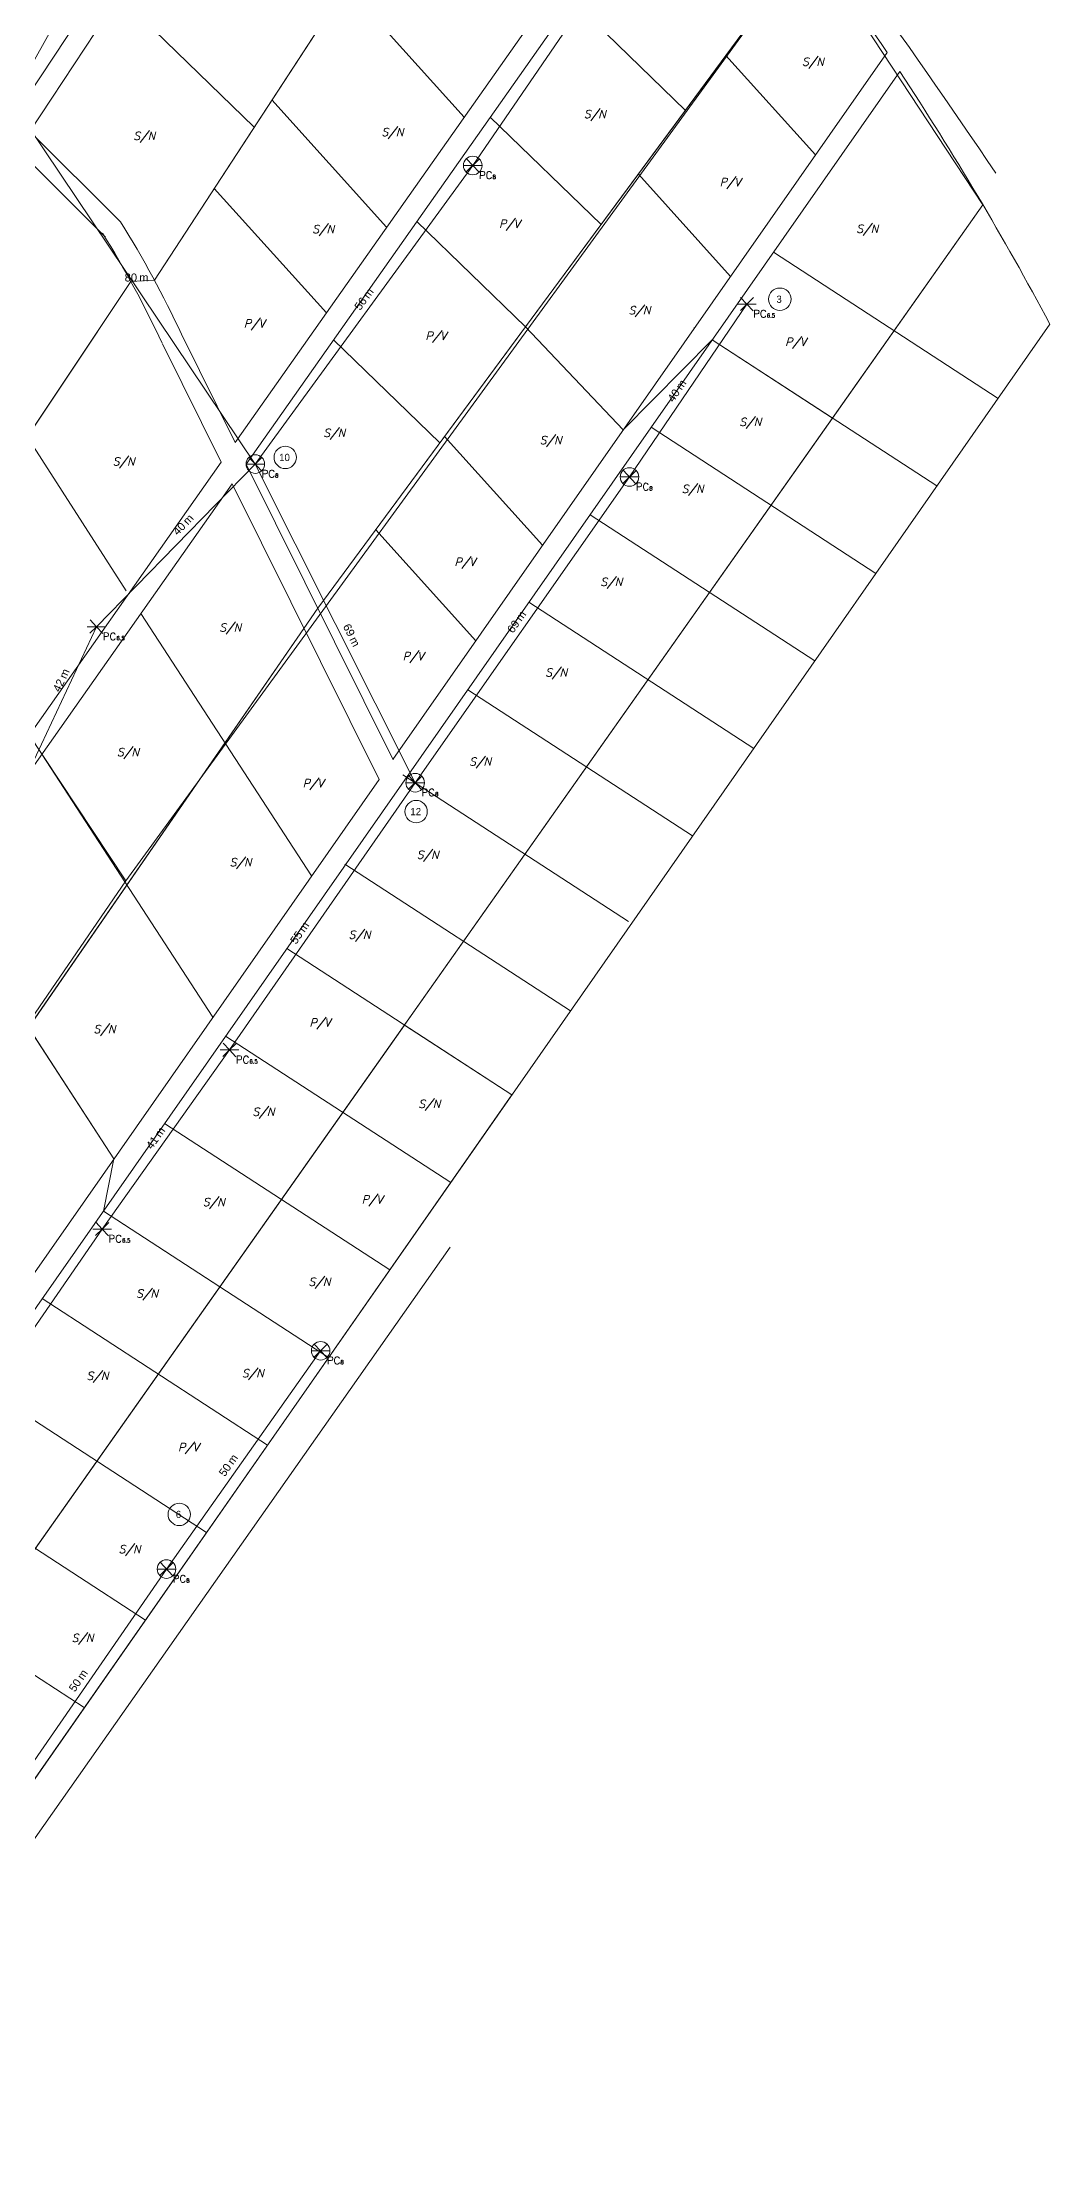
# Model space of a CAD drawing. Header units: metres. Extents: x 276196 to 280123, y 1482787 to 1490589.
# Drawn here: x 279402.5 to 279591.5, y 1488197.5 to 1488592.6 of the extents above; entities that cross this region are included whole.
import ezdxf
from ezdxf.enums import TextEntityAlignment as Align

# ---------------------------------------------------------------- set-up
doc = ezdxf.new("R2010")
doc.units = ezdxf.units.M
for name, color, linetype, lineweight in [('_ADDRESSDIBUJO', 7, 'Continuous', 0), ('_HOUSECOUNT', 7, 'Continuous', 0), ('_LOTLINE', 4, 'Continuous', 0), ('_MICROZONES', 2, 'Continuous', 0), ('_POLEPED', 7, 'Continuous', 0), ('_STRAND', 3, 'Continuous', 0), ('_STRANDDISTANCE', 3, 'Continuous', 0)]:
    doc.layers.add(name, color=color, linetype=linetype, lineweight=lineweight)
doc.styles.add('Address', font='ITALICS.shx', dxfattribs={"height": 1.5})
doc.styles.add('ROMANS', font='romans.shx', dxfattribs={"height": 0.2})
doc.styles.get("Standard").update_dxf_attribs({"font": 'arial.ttf'})
doc.styles.add('StrandDistance0', font='ENGINEERING.shx', dxfattribs={"height": 1.5})
doc.styles.add('Style-ENGINEERING', font='ENGINEERING.shx')

# ---------------------------------------------------------------- blocks, each defined once
blk = doc.blocks.new('PC8_N')
at = {"layer": '_POLEPED', "color": 1}
for p, q in [((-1.24, -1.22), (1.24, 1.22)), ((-1.19, 1.27), (1.19, -1.27)), ((-1.74, 0), (1.74, 0))]:
    blk.add_line(p, q, dxfattribs=at)
blk.add_circle((0, 0), 1.74, dxfattribs=at)
at = {"layer": '_POLEPED', "linetype": 'Continuous', "style": 'ROMANS'}
for s, height, p in [('PC', 1.391, (1.18, -2.51)), ('8', 0.732, (3.72, -2.51))]:
    blk.add_text(s, height=height, rotation=359.6478, dxfattribs=at).set_placement(p)
blk = doc.blocks.new('PC6.5')
at = {"layer": '_POLEPED', "color": 1}
for p, q in [((-1.74, 0), (0, 0)), ((-1.24, -1.22), (0, 0)), ((-1.19, 1.27), (0, 0)), ((0, 0), (1.24, 1.22)), ((0, 0), (1.74, 0)), ((0, 0), (1.19, -1.27))]:
    blk.add_line(p, q, dxfattribs=at)
at = {"layer": '_POLEPED', "linetype": 'Continuous', "attachment_point": 7, "rotation": 359.6478, "line_spacing_factor": 0.72, "style": 'StrandDistance0'}
for s, insert, char_height in [('\\Fromans;PC', (1.18, -2.51), 1.3914), ('\\Fromans;6.5', (3.72, -2.51), 0.7317)]:
    blk.add_mtext(s, dxfattribs=dict(at, insert=insert, char_height=char_height))
blk = doc.blocks.new('SN')
at = {"layer": '_ADDRESSDIBUJO', "color": 7, "linetype": 'Continuous', "lineweight": 0, "style": 'Address'}
blk.add_text('S/N', height=1.5, dxfattribs=at).set_placement((2, 0), align=Align.CENTER)
blk = doc.blocks.new('PV')
at = {"layer": '_ADDRESSDIBUJO', "color": 7, "linetype": 'Continuous', "lineweight": 0, "style": 'Address'}
blk.add_text('P/V', height=1.5, dxfattribs=at).set_placement((2.09, 0.23), align=Align.CENTER)
blk = doc.blocks.new('HCRES_6')
at = {"layer": '_HOUSECOUNT', "color": 1, "linetype": 'Continuous', "lineweight": 0}
blk.add_circle((0.14, 0), 2.1, dxfattribs=at)
at = {"layer": '_HOUSECOUNT', "color": 7, "linetype": 'Continuous', "lineweight": 0, "style": 'Style-ENGINEERING'}
blk.add_text('6', height=1.35, dxfattribs=at).set_placement((0, 0), align=Align.MIDDLE_CENTER)
blk = doc.blocks.new('HCRES_12')
at = {"layer": '_HOUSECOUNT', "color": 1, "linetype": 'Continuous', "lineweight": 0}
blk.add_ellipse((0, 0), major_axis=(-1.48, 1.48), ratio=1, start_param=3.926991, end_param=10.210176, dxfattribs=at)
at = {"layer": '_HOUSECOUNT', "color": 7, "linetype": 'Continuous', "lineweight": 0, "style": 'Style-ENGINEERING'}
blk.add_text('12', height=1.35, dxfattribs=at).set_placement((-0.08, 0), align=Align.MIDDLE_CENTER)
blk = doc.blocks.new('HCRES_3')
at = {"layer": '_HOUSECOUNT', "color": 1, "linetype": 'Continuous', "lineweight": 0}
blk.add_circle((0.14, 0), 2.1, dxfattribs=at)
at = {"layer": '_HOUSECOUNT', "color": 7, "linetype": 'Continuous', "lineweight": 0, "style": 'Style-ENGINEERING'}
blk.add_text('3', height=1.35, dxfattribs=at).set_placement((0, 0), align=Align.MIDDLE_CENTER)
blk = doc.blocks.new('HCRES_10')
at = {"layer": '_HOUSECOUNT', "color": 1, "linetype": 'Continuous', "lineweight": 0}
blk.add_circle((0.14, 0), 2.1, dxfattribs=at)
at = {"layer": '_HOUSECOUNT', "color": 7, "linetype": 'Continuous', "lineweight": 0, "style": 'Style-ENGINEERING'}
blk.add_text('10', height=1.35, dxfattribs=at).set_placement((0, 0), align=Align.MIDDLE_CENTER)
blk = doc.blocks.new('LONGITUD_RED')
at = {"layer": '_STRANDDISTANCE'}
blk.add_text('m', height=1.5, dxfattribs=at).set_placement((1.57, 0))
at = {"layer": '_STRANDDISTANCE', "flags": 4}
blk.add_attdef('?', text='', height=1.5, dxfattribs=at).set_placement((1.17, 0), align=Align.RIGHT)

msp = doc.modelspace()

# ---------------------------------------------------------------- linework, layer by layer
at = {"layer": '_LOTLINE'}
for p, q in [((279397.32, 1488578.77), (279480.98, 1488705.32)), ((279400.21, 1488575.89), (279483.91, 1488702.51)), ((279423.57, 1488548.02), (279505.61, 1488673.72)), ((279438.74, 1488517.59), (279524.59, 1488639.54)), ((279440.76, 1488513.52), (279527.22, 1488636.34)), ((279454.21, 1488486.48), (279546.47, 1488611.43)), ((279481.66, 1488578.57), (279459.54, 1488603.13)), ((279416.99, 1488601.27), (279442.29, 1488576.71)), ((279501.93, 1488600.41), (279523.14, 1488579.83)), ((279468.31, 1488458.13), (279560.96, 1488590.71)), ((279547.55, 1488571.51), (279530.76, 1488590.15)), ((279325.51, 1488246.83), (279563.34, 1488587.13)), ((279467.13, 1488557.93), (279445.62, 1488581.81)), ((279417.24, 1488558.91), (279400.21, 1488575.89)), ((279486.57, 1488578.59), (279507.34, 1488558.43)), ((279414.42, 1488556.08), (279397.96, 1488572.49)), ((279531.61, 1488548.71), (279514.33, 1488567.89)), ((279455.82, 1488541.86), (279434.78, 1488565.21)), ((279340.37, 1488223.98), (279578.95, 1488562.11)), ((279472.79, 1488559.02), (279493.17, 1488539.24)), ((279419.16, 1488547.75), (279272.73, 1488327.95)), ((279381.29, 1488547.28), (279418.31, 1488489.74)), ((279355.89, 1488202.23), (279591.49, 1488539.77)), ((279436.12, 1488513.87), (279425.07, 1488536.09)), ((279438.74, 1488517.59), (279428.65, 1488537.87)), ((279457.16, 1488536.82), (279477.1, 1488517.47)), ((279511.5, 1488519.93), (279493.17, 1488539.24)), ((279496.38, 1488498.3), (279478, 1488518.7)), ((279288.34, 1488303.96), (279436.12, 1488513.87)), ((279468.33, 1488458.09), (279440.76, 1488513.52)), ((279290.69, 1488300.35), (279438.14, 1488509.8)), ((279465.7, 1488454.4), (279438.14, 1488509.8)), ((279483.84, 1488480.35), (279465.07, 1488501.19)), ((279421.05, 1488485.52), (279453.06, 1488436.32)), ((279307.7, 1488274.19), (279451.62, 1488482.7)), ((279402.45, 1488459.1), (279434.53, 1488409.8)), ((279323.16, 1488250.44), (279465.7, 1488454.4)), ((279383.85, 1488432.68), (279415.99, 1488383.28)), ((279360.05, 1488197.45), (279479.03, 1488366.71))]:
    msp.add_line(p, q, dxfattribs=at)
at = {"layer": '_LOTLINE', "extrusion": (1.02664e-16, -6.67659e-17, -1)}
for p, q in [((279581.77, 1488525.84), (279539.65, 1488553.23)), ((279524.83, 1488539.01), (279524.7, 1488539.09)), ((279570.31, 1488509.43), (279528.19, 1488536.83)), ((279558.86, 1488493.02), (279516.72, 1488520.42)), ((279547.41, 1488476.61), (279505.26, 1488504.02)), ((279535.95, 1488460.2), (279493.8, 1488487.62)), ((279524.5, 1488443.79), (279482.33, 1488471.22)), ((279512.5, 1488427.74), (279470.18, 1488455.26)), ((279501.59, 1488410.98), (279459.28, 1488438.49)), ((279490.61, 1488395.23), (279448.41, 1488422.68)), ((279479.15, 1488378.83), (279436.94, 1488406.27)), ((279467.7, 1488362.42), (279425.48, 1488389.87)), ((279456.25, 1488346.01), (279414.02, 1488373.47)), ((279444.79, 1488329.6), (279402.55, 1488357.07)), ((279433.34, 1488313.19), (279391.09, 1488340.67)), ((279421.89, 1488296.78), (279379.63, 1488324.26)), ((279410.43, 1488280.37), (279368.16, 1488307.86))]:
    msp.add_line(p, q, dxfattribs=at)
at = {"layer": '_LOTLINE'}
for centre, radius, start, end in [((278546.4, 1487874.52), 1245.82, 33.82664, 38.03303), ((279063.08, 1488257.78), 598.94, 33.77005, 39.20037), ((279063.08, 1488257.78), 598.94, 28.08653, 33.35883), ((279253.55, 1488456.57), 189.05, 24.906, 32.015), ((279253.55, 1488456.57), 193.05, 24.906, 32.015)]:
    msp.add_arc(centre, radius, start, end, dxfattribs=at)
at = {"layer": '_MICROZONES'}
for points in [[(279342.42, 1488550.85), (279381.31, 1488491.04), (279419.16, 1488547.75), (279423.57, 1488548.02), (279505.21, 1488673.1), (279483.74, 1488702.25), (279480.98, 1488705.32), (279456.74, 1488728.56), (279378.14, 1488604.12), (279375.76, 1488600.58)], [(279381.31, 1488491.04), (279418.24, 1488435.39), (279546.47, 1488611.43), (279527.22, 1488636.34), (279524.59, 1488639.54), (279505.21, 1488673.1), (279423.57, 1488548.02), (279419.16, 1488547.75)], [(279493.17, 1488539.24), (279511.5, 1488519.93), (279528.19, 1488536.83), (279550.75, 1488522.15), (279578.95, 1488562.11), (279546.47, 1488611.43)], [(279399.98, 1488407.89), (279415.99, 1488383.28), (279414.02, 1488373.47), (279435.84, 1488359.28), (279527.68, 1488489.44), (279550.75, 1488522.15), (279528.19, 1488536.83), (279511.5, 1488519.93), (279493.17, 1488539.24), (279454.21, 1488486.48), (279451.62, 1488482.7)], [(279307.7, 1488274.19), (279272.73, 1488327.95), (279381.31, 1488491.04), (279418.24, 1488435.39)], [(279307.7, 1488274.19), (279340.37, 1488223.98), (279435.84, 1488359.28), (279414.02, 1488373.47), (279415.99, 1488383.28), (279399.98, 1488407.89)], [(279376.12, 1488231.12), (279490.61, 1488395.23), (279470.45, 1488408.34), (279355.07, 1488244.8)]]:
    msp.add_lwpolyline(points, close=True, dxfattribs=at)
at = {"layer": '_STRAND'}
for p, q in [((279483.27, 1488569.5), (279526.71, 1488632.89)), ((279396.77, 1488581.54), (279410.65, 1488606.48)), ((279442.5, 1488513.52), (279396.77, 1488581.54)), ((279442.5, 1488513.52), (279483.27, 1488569.5)), ((279512.66, 1488511.1), (279534.69, 1488543.51)), ((279412.73, 1488483.03), (279442.5, 1488513.52)), ((279472.48, 1488453.77), (279442.5, 1488513.52)), ((279472.48, 1488453.77), (279512.66, 1488511.1)), ((279394.89, 1488445.01), (279412.73, 1488483.03)), ((279437.68, 1488403.67), (279472.48, 1488453.77)), ((279413.8, 1488370.1), (279437.68, 1488403.67)), ((279387.09, 1488331.42), (279413.8, 1488370.1)), ((279425.84, 1488306.34), (279454.75, 1488347.27)), ((279397.4, 1488265.11), (279425.84, 1488306.34))]:
    msp.add_line(p, q, dxfattribs=at)

# ---------------------------------------------------------------- block references
at = {"layer": '_ADDRESSDIBUJO'}
for name, p in [('SN', (279545.06, 1488588.21)), ('SN', (279504.17, 1488578.4)), ('SN', (279419.67, 1488574.3)), ('SN', (279466.22, 1488575.02)), ('PV', (279529.44, 1488565.42)), ('SN', (279453.23, 1488556.83)), ('PV', (279488.06, 1488557.61)), ('SN', (279555.24, 1488556.89)), ('PV', (279440.23, 1488538.9)), ('SN', (279512.53, 1488541.6)), ('PV', (279474.28, 1488536.56)), ('PV', (279541.73, 1488535.45)), ('SN', (279455.3, 1488518.62)), ('SN', (279533.31, 1488520.66)), ('SN', (279495.88, 1488517.26)), ('SN', (279522.49, 1488508.12)), ('PV', (279479.73, 1488494.19)), ('SN', (279507.25, 1488490.67)), ('SN', (279435.8, 1488482.13)), ('PV', (279470, 1488476.52)), ('SN', (279496.92, 1488473.7)), ('SN', (279416.62, 1488458.76)), ('SN', (279482.66, 1488456.98)), ('PV', (279451.25, 1488452.7)), ('SN', (279472.82, 1488439.53)), ('SN', (279437.73, 1488438.11)), ('SN', (279460.04, 1488424.53)), ('PV', (279452.54, 1488407.81)), ('SN', (279412.22, 1488406.83)), ('SN', (279473.12, 1488392.8)), ('SN', (279442.02, 1488391.33)), ('SN', (279432.71, 1488374.41)), ('PV', (279462.31, 1488374.66)), ('SN', (279420.2, 1488357.25)), ('SN', (279452.53, 1488359.46)), ('SN', (279410.89, 1488341.81)), ('SN', (279440.03, 1488342.3)), ('PV', (279427.89, 1488328.21)), ('SN', (279416.92, 1488309.34)), ('SN', (279408.1, 1488292.67))]:
    msp.add_blockref(name, p, dxfattribs=at)
at = {"layer": '_MICROZONES', "zscale": 0.001}
for name, p in [('HCRES_3', (279540.72, 1488544.43)), ('HCRES_10', (279447.98, 1488514.77)), ('SN', (279415.82, 1488513.26)), ('HCRES_12', (279472.66, 1488448.36)), ('HCRES_6', (279428.1, 1488316.6))]:
    msp.add_blockref(name, p, dxfattribs=at)
at = {"layer": '_POLEPED'}
for name, p in [('PC8_N', (279483.27, 1488569.5)), ('PC6.5', (279534.69, 1488543.51)), ('PC8_N', (279442.5, 1488513.52)), ('PC8_N', (279512.66, 1488511.1)), ('PC6.5', (279412.73, 1488483.03)), ('PC8_N', (279472.48, 1488453.77)), ('PC6.5', (279437.68, 1488403.67)), ('PC6.5', (279413.8, 1488370.1)), ('PC8_N', (279454.75, 1488347.27)), ('PC8_N', (279425.84, 1488306.34))]:
    msp.add_blockref(name, p, dxfattribs=at)
at = {"layer": '_STRANDDISTANCE'}
ref = msp.add_blockref('LONGITUD_RED', (279419.16, 1488547.75), dxfattribs=at)
ref.add_attrib('?', '80', dxfattribs={"height": 1.5}).set_placement((279420.33, 1488547.75), align=Align.RIGHT)
ref = msp.add_blockref('LONGITUD_RED', (279462.84, 1488543.15), dxfattribs=dict(at, rotation=53.93390855714401))
ref.add_attrib('?', '56', dxfattribs={"height": 1.5, "rotation": 53.9339}).set_placement((279463.53, 1488544.09), align=Align.RIGHT)
ref = msp.add_blockref('LONGITUD_RED', (279521.56, 1488525.97), dxfattribs=dict(at, rotation=55.78898850289432))
ref.add_attrib('?', '40', dxfattribs={"height": 1.5, "rotation": 55.789}).set_placement((279522.22, 1488526.93), align=Align.RIGHT)
ref = msp.add_blockref('LONGITUD_RED', (279428.75, 1488500.87), dxfattribs=dict(at, rotation=45.69053237901677))
ref.add_attrib('?', '40', dxfattribs={"height": 1.5, "rotation": 45.6905}).set_placement((279429.57, 1488501.7), align=Align.RIGHT)
ref = msp.add_blockref('LONGITUD_RED', (279491.49, 1488482.64), dxfattribs=dict(at, rotation=54.97363975862967))
ref.add_attrib('?', '69', dxfattribs={"height": 1.5, "rotation": 54.9736}).set_placement((279492.16, 1488483.59), align=Align.RIGHT)
ref = msp.add_blockref('LONGITUD_RED', (279459.4, 1488482.06), dxfattribs=dict(at, rotation=296.6452383711716))
ref.add_attrib('?', '69', dxfattribs={"height": 1.5, "rotation": 296.6452}).set_placement((279459.93, 1488481.02), align=Align.RIGHT)
ref = msp.add_blockref('LONGITUD_RED', (279406.32, 1488471.71), dxfattribs=dict(at, rotation=64.86334963990286))
ref.add_attrib('?', '42', dxfattribs={"height": 1.5, "rotation": 64.8633}).set_placement((279406.81, 1488472.76), align=Align.RIGHT)
ref = msp.add_blockref('LONGITUD_RED', (279450.82, 1488424.33), dxfattribs=dict(at, rotation=55.2227829835722))
ref.add_attrib('?', '55', dxfattribs={"height": 1.5, "rotation": 55.2228}).set_placement((279451.48, 1488425.29), align=Align.RIGHT)
ref = msp.add_blockref('LONGITUD_RED', (279423.79, 1488385.86), dxfattribs=dict(at, rotation=54.56918506651937))
ref.add_attrib('?', '41', dxfattribs={"height": 1.5, "rotation": 54.5692}).set_placement((279424.46, 1488386.81), align=Align.RIGHT)
ref = msp.add_blockref('LONGITUD_RED', (279437.44, 1488324.5), dxfattribs=dict(at, rotation=54.76218666477908))
ref.add_attrib('?', '50', dxfattribs={"height": 1.5, "rotation": 54.7622}).set_placement((279438.11, 1488325.45), align=Align.RIGHT)
ref = msp.add_blockref('LONGITUD_RED', (279409.31, 1488284.13), dxfattribs=dict(at, rotation=55.40798374593314))
ref.add_attrib('?', '50', dxfattribs={"height": 1.5, "rotation": 55.408}).set_placement((279409.97, 1488285.09), align=Align.RIGHT)

doc.saveas('drawing.dxf')
